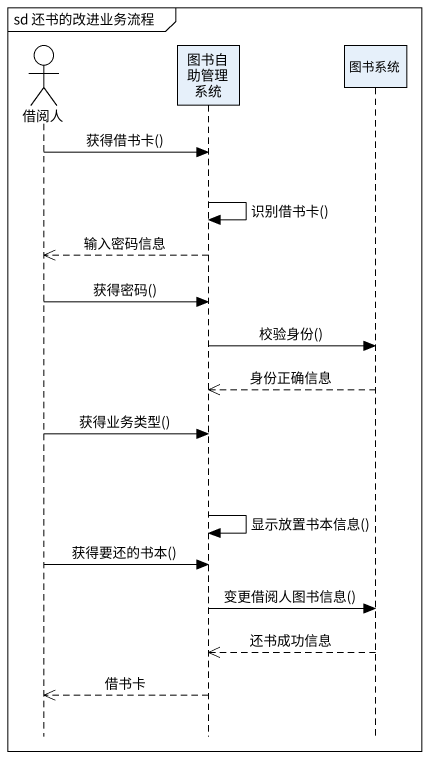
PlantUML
@startuml
mainframe sd 还书的改进业务流程
hide footbox
actor 借阅人
participant 图书自助管理系统
participant 图书系统

借阅人 -> 图书自助管理系统 : 获得借书卡()
图书自助管理系统 -> 图书自助管理系统 : 识别借书卡()
图书自助管理系统 -->> 借阅人 : 输入密码信息
借阅人 -> 图书自助管理系统 : 获得密码()
图书自助管理系统 -> 图书系统 : 校验身份()
图书系统 -->> 图书自助管理系统 : 身份正确信息
借阅人 -> 图书自助管理系统 : 获得业务类型()
图书自助管理系统 -> 图书自助管理系统 : 显示放置书本信息()
借阅人 -> 图书自助管理系统 : 获得要还的书本()
图书自助管理系统 -> 图书系统 : 变更借阅人图书信息()
图书系统 -->> 图书自助管理系统 : 还书成功信息
图书自助管理系统 -->> 借阅人 : 借书卡
@enduml
